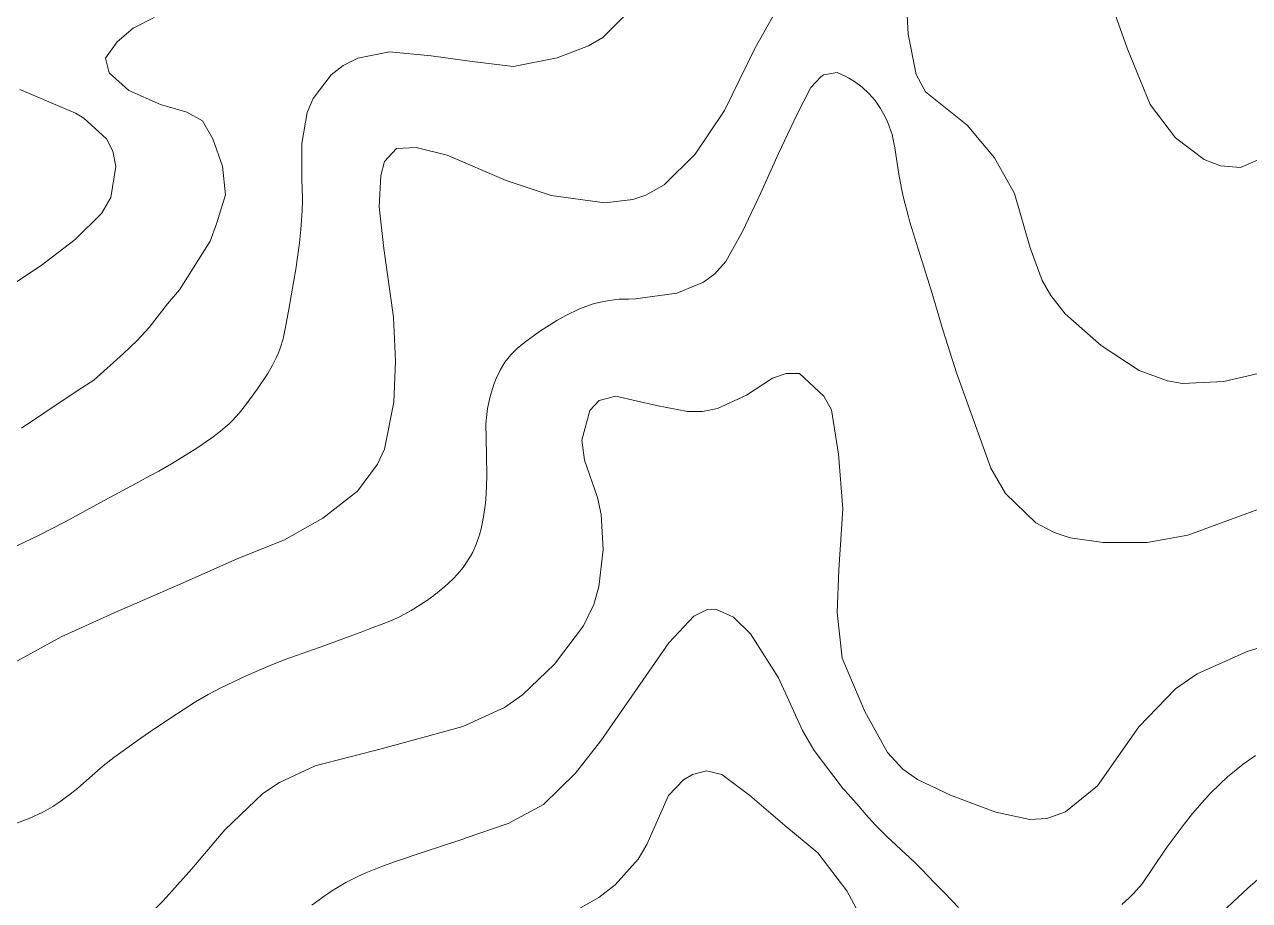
# Model space of a CAD drawing. Header units: metres. Extents: x 548946 to 557077, y 1838800 to 1845419.
# Drawn here: x 554948.5 to 555295.1, y 1841590.3 to 1841838.1 of the extents above; entities that cross this region are included whole.
import ezdxf

# ---------------------------------------------------------------- set-up
doc = ezdxf.new("R2010")
doc.units = ezdxf.units.M
doc.header["$LTSCALE"] = 28
doc.layers.add('1', color=7, linetype='Continuous', lineweight=13)
doc.layers.add('2', color=7, linetype='Continuous', lineweight=13)

msp = doc.modelspace()

# ---------------------------------------------------------------- linework, layer by layer
at = {"layer": '1'}
for points in [[(555300.37, 1841739.96), (555287.79, 1841737.11), (555276.1, 1841736.51), (555271.9, 1841737.22), (555263.88, 1841740.15), (555253.09, 1841747.26), (555242.96, 1841756.18), (555238.83, 1841761.4), (555236.42, 1841765.64), (555232.99, 1841774.87), (555228.62, 1841790.25), (555222.92, 1841800.3), (555215.22, 1841809.6), (555203.43, 1841819.02), (555200.73, 1841823.89), (555198.51, 1841835.34), (555197.75, 1841849.45)], [(555327.22, 1841844.78), (555321.66, 1841833.77), (555315.67, 1841821.1), (555309.52, 1841810.3), (555300.83, 1841801.21), (555292.52, 1841797.57), (555286.84, 1841798.13), (555282.22, 1841799.89), (555274.14, 1841806.01), (555266.99, 1841815.42), (555260.44, 1841831.37), (555256.63, 1841842.18)], [(555161.34, 1841842.3), (555155.24, 1841831.5), (555146.55, 1841813.77), (555138.2, 1841801.39), (555129.51, 1841792.75), (555124.31, 1841789.75), (555120.58, 1841788.52), (555112.67, 1841787.57), (555097.49, 1841789.69), (555084.75, 1841793.98), (555068.08, 1841801.07), (555059.34, 1841803.28), (555053.78, 1841803.01), (555050.39, 1841799.29), (555049.27, 1841795.38), (555048.82, 1841786.46), (555050.15, 1841774.72), (555052.87, 1841755.26), (555053.42, 1841742.85), (555053.02, 1841731.18), (555050.37, 1841717.94), (555048.37, 1841713.66), (555042.68, 1841706.07), (555032.88, 1841698.38), (555022.02, 1841692.29), (555008.64, 1841686.88), (554992.73, 1841679.87), (554973.82, 1841671.62), (554958.88, 1841664.87), (554945.46, 1841657.45)], [(555120.37, 1841842.66), (555112.13, 1841834.4), (555108.06, 1841832.03)], [(555108.06, 1841832.03), (555099.16, 1841828.63), (555086.86, 1841826.16), (555075.15, 1841827.6), (555063.53, 1841829.16), (555051.8, 1841830.33), (555042.76, 1841828.55), (555038.64, 1841826.46), (555035.28, 1841823.83), (555030.14, 1841817.12), (555028.44, 1841813.19), (555026.98, 1841804.43), (555026.99, 1841793.61), (555027.08, 1841792.24), (555027.16, 1841788.19), (555027.08, 1841785.48), (555026.68, 1841780.09), (555026.26, 1841776.33), (555025.21, 1841768.85), (555023.3, 1841757.57), (555022.28, 1841751.96), (555021.63, 1841749.19), (555020.81, 1841746.49), (555020.32, 1841745.18), (555019.81, 1841743.98), (555018.64, 1841741.65), (555017.31, 1841739.38), (555014.38, 1841734.97), (555011.05, 1841730.35), (555009.27, 1841728.14), (555007.37, 1841726.06), (555006.37, 1841725.07), (555003.5, 1841722.61), (555001.46, 1841721.1), (554997.24, 1841718.25), (554990.12, 1841713.79), (554986.45, 1841711.73), (554982.73, 1841709.71), (554981.37, 1841708.96), (554970, 1841702.82), (554960.01, 1841697.41), (554952.45, 1841693.53), (554948.64, 1841691.67), (554938.36, 1841686.78)], [(555300.01, 1841701.76), (555277.67, 1841693.6), (555266.11, 1841691.55), (555253.67, 1841691.55), (555244.31, 1841692.89), (555239.84, 1841694.32), (555234.6, 1841697.11), (555226.02, 1841705.37), (555221.92, 1841712.55), (555216.25, 1841728.26), (555212.17, 1841739.52), (555208.4, 1841751.44), (555205.04, 1841762.92), (555201.33, 1841774.56), (555198.97, 1841782.18), (555198.55, 1841783.7), (555197.18, 1841789.01), (555196.57, 1841791.68), (555195.82, 1841795.72), (555194.75, 1841803.22), (555193.93, 1841806.92), (555192.75, 1841810.32), (555192, 1841811.97), (555190.69, 1841814.33), (555189.16, 1841816.53), (555188.32, 1841817.55), (555187.42, 1841818.53), (555185.47, 1841820.32), (555183.32, 1841821.91), (555181.76, 1841822.85), (555180.67, 1841823.44), (555178.37, 1841824.5), (555174.58, 1841823.84), (555173.81, 1841823.29), (555170.96, 1841820.23), (555167.02, 1841812.5), (555161.84, 1841801.59), (555156.81, 1841790.46), (555151.67, 1841779.53), (555146.96, 1841771.06), (555143.83, 1841767.52), (555140.58, 1841765.17), (555133.04, 1841762.04), (555121.38, 1841760.48), (555119.33, 1841760.4), (555118.2, 1841760.39), (555116.75, 1841760.32), (555113.87, 1841759.99), (555111.02, 1841759.42), (555109.14, 1841758.92), (555105.49, 1841757.63), (555101.6, 1841755.77), (555099.1, 1841754.35), (555094.23, 1841751.22), (555089.91, 1841748.14), (555087.89, 1841746.45), (555086.05, 1841744.61), (555085.21, 1841743.61), (555084.43, 1841742.55), (555083.05, 1841740.3), (555081.9, 1841737.89), (555081.25, 1841736.23), (555080.22, 1841732.83), (555079.5, 1841729.42), (555079.25, 1841727.7), (555079.04, 1841725.09), (555079.08, 1841721.07), (555079.31, 1841710.66), (555079.3, 1841710.29), (555079.08, 1841705.18), (555078.88, 1841702.64), (555078.38, 1841698.82), (555077.67, 1841695.39), (555077.2, 1841693.7), (555076.35, 1841691.21), (555075.3, 1841688.82), (555074.69, 1841687.67), (555074.04, 1841686.58), (555072.59, 1841684.5), (555070.97, 1841682.53), (555069.81, 1841681.29), (555067.34, 1841678.94), (555064.34, 1841676.49), (555062.25, 1841674.98), (555057.89, 1841672.26)], [(554942.57, 1841762.77), (554953.25, 1841769.93), (554962.79, 1841777.23), (554970.27, 1841784.59), (554972.88, 1841789.08), (554974.3, 1841797.93), (554973.48, 1841802.2), (554971.7, 1841805.74), (554965.3, 1841811.56), (554962.88, 1841812.94), (554959.16, 1841814.58), (554947.16, 1841819.67)], [(555311.5, 1841666), (555294.37, 1841660.69), (555280.25, 1841654.38), (555274.11, 1841650.09), (555263.76, 1841639.36), (555252.07, 1841622.69), (555243.04, 1841615.31), (555237.74, 1841613.43), (555232.97, 1841613.17), (555223.31, 1841615.21), (555210.51, 1841620.06), (555201.11, 1841624.46), (555196.98, 1841627.38), (555192.7, 1841632.15), (555186.21, 1841643.7), (555179.87, 1841658.83), (555178.4, 1841671.7), (555178.89, 1841683.81), (555180.04, 1841701.03), (555178.82, 1841716.51), (555176.82, 1841729.03), (555174.68, 1841732.88), (555167.78, 1841739.33), (555164.02, 1841739.33), (555160.12, 1841738.01), (555152.77, 1841733.2), (555144.55, 1841729.44), (555140.28, 1841728.62), (555136.07, 1841728.57), (555127.3, 1841730.29), (555115.81, 1841732.88), (555111.06, 1841731.7), (555108.44, 1841728.86), (555106.15, 1841720.47), (555106.9, 1841714.8), (555110.62, 1841704.25), (555111.68, 1841699.46), (555112.18, 1841689.52), (555110.99, 1841679), (555109.54, 1841673.98), (555106.65, 1841667.95), (555098.45, 1841657.1), (555089.41, 1841648.44), (555084.34, 1841644.86)], [(555057.89, 1841672.26), (555054.54, 1841670.49), (555052.83, 1841669.69), (555050.2, 1841668.57), (555046.14, 1841667.12), (555044.66, 1841666.53), (555044.25, 1841666.38), (555033.47, 1841662.42), (555022.25, 1841658.39), (555018.61, 1841656.97), (555011.42, 1841653.92), (555004.08, 1841650.42), (555000.49, 1841648.51), (554996.89, 1841646.41), (554989.85, 1841641.93), (554983.58, 1841637.67), (554980.49, 1841635.48), (554980.12, 1841635.22), (554973.77, 1841630.71), (554970.7, 1841628.32), (554967.61, 1841625.65), (554963.54, 1841622.02), (554961.44, 1841620.29), (554958.2, 1841617.93), (554956.51, 1841616.85), (554953.9, 1841615.35), (554949.81, 1841613.42), (554946.24, 1841612.09)], [(555084.34, 1841644.86), (555072.53, 1841639.5), (555061.16, 1841636.36), (555049.79, 1841633.21), (555030.74, 1841628.39), (555020.59, 1841623.64), (555015.94, 1841620.51), (555005.17, 1841610.27), (554995.8, 1841599.19), (554987.75, 1841590.15), (554978.95, 1841581.41), (554973.93, 1841577.95), (554969.35, 1841575.88), (554959.4, 1841573.69), (554946.43, 1841574.07)], [(555100.77, 1841585.37), (555110.97, 1841591.06), (555115.6, 1841594.7), (555122.15, 1841601.93), (555124.59, 1841606.06), (555130.73, 1841619.97), (555134.97, 1841624.36), (555137.5, 1841625.9), (555141.48, 1841626.91), (555145.75, 1841625.88), (555153.68, 1841619.97), (555163.64, 1841611.46), (555172.93, 1841603.73), (555181.17, 1841593), (555185.85, 1841584.26)], [(555281.6, 1841581.62), (555294.58, 1841593.72), (555307.79, 1841605.13)]]:
    msp.add_lwpolyline(points, dxfattribs=at)
at = {"layer": '2'}
for points in [[(554947.62, 1841723.86), (554953.98, 1841728.1), (554963.63, 1841734.62), (554968.15, 1841737.48), (554976.54, 1841744.99), (554980.39, 1841748.63), (554983.8, 1841752.35), (554988.99, 1841759.03), (554992.36, 1841763.04), (554994.63, 1841766.62), (555001.01, 1841776.76), (555002.79, 1841781.7), (555005.35, 1841789.92), (555004.48, 1841797.99), (555001.8, 1841805.68), (554998.86, 1841810.77), (554994.39, 1841813.22), (554986.94, 1841815.45), (554977.99, 1841819.35), (554972.48, 1841824.39), (554971.38, 1841828.56), (554974.68, 1841833.14), (554979.22, 1841837), (554985.15, 1841840.04)], [(555029.82, 1841588.93), (555033.96, 1841591.96), (555036.1, 1841593.37), (555039.4, 1841595.32), (555042.78, 1841597.03), (555045.09, 1841598.06), (555049.79, 1841599.94), (555053.5, 1841601.3), (555060.96, 1841603.87), (555072.76, 1841607.74), (555073.21, 1841607.89), (555085.3, 1841612.01), (555095.3, 1841617.42), (555104.4, 1841626.25), (555111.54, 1841635.38), (555130.77, 1841663.14), (555137.82, 1841670.68), (555141.62, 1841672.58), (555144.13, 1841672.66), (555149.13, 1841670.38), (555153.9, 1841665.7), (555161.78, 1841653.22), (555168.61, 1841638.34), (555171.93, 1841632.67), (555180.1, 1841621.82), (555180.59, 1841621.33), (555181.45, 1841620.43), (555182.31, 1841619.5), (555182.87, 1841618.86), (555183.98, 1841617.58), (555185.08, 1841616.29), (555186.54, 1841614.57), (555187.27, 1841613.72), (555188.4, 1841612.46), (555188.97, 1841611.84), (555189.91, 1841610.87), (555190.54, 1841610.23), (555191.83, 1841608.99), (555192.49, 1841608.37), (555193.81, 1841607.15), (555196.47, 1841604.72), (555197.79, 1841603.5), (555198.72, 1841602.62), (555200.54, 1841600.83), (555202.33, 1841599.02), (555205.88, 1841595.37), (555208.84, 1841592.33), (555212.78, 1841588.29)], [(555258.95, 1841589.09), (555260.98, 1841590.9), (555262.27, 1841592.19), (555264.73, 1841594.99), (555270.9, 1841604.2), (555272.03, 1841605.81), (555276.55, 1841611.88), (555278.93, 1841614.82), (555282.3, 1841618.7), (555284.05, 1841620.57), (555286.78, 1841623.28), (555288.89, 1841625.21), (555293.32, 1841628.82), (555296.8, 1841631.3)]]:
    msp.add_lwpolyline(points, dxfattribs=at)

doc.saveas('drawing.dxf')
